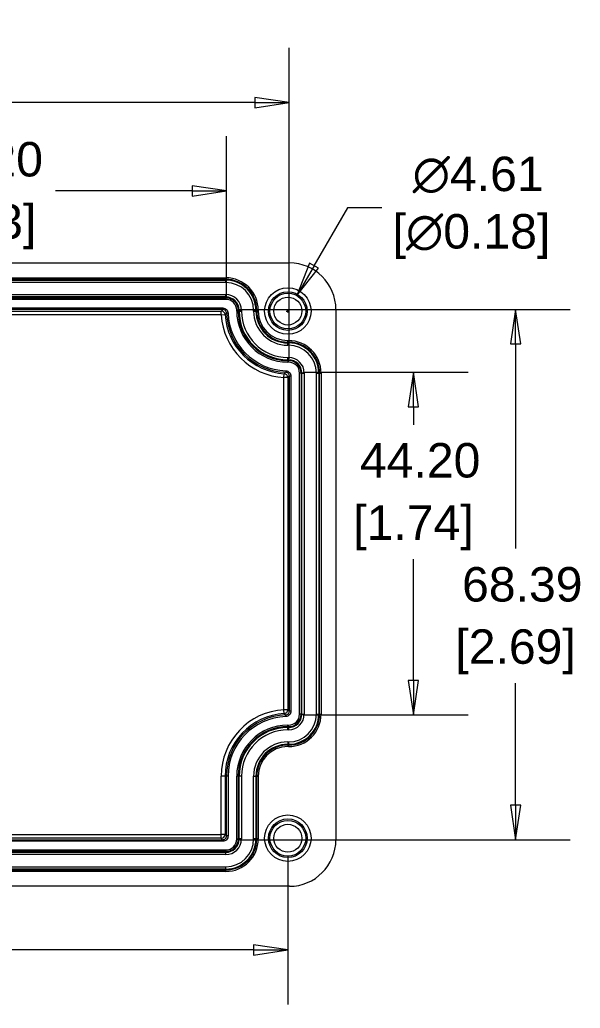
# Model space of a CAD drawing. Header units: millimetres. Extents: x 13 to 608, y 13 to 467.
# Drawn here: x 329.4 to 401.6, y 183.6 to 311.1 of the extents above; entities that cross this region are included whole.
import ezdxf

# ---------------------------------------------------------------- set-up
doc = ezdxf.new("R2010")
doc.units = ezdxf.units.MM
doc.header["$LTSCALE"] = 2.222222
for name, color, linetype, lineweight in [('Dimension (ANSI)', 7, 'Continuous', 9), ('Visible (ANSI)', 7, 'Continuous', 9), ('Visible Narrow (ANSI)', 7, 'Continuous', 9)]:
    doc.layers.add(name, color=color, linetype=linetype, lineweight=lineweight)
doc.styles.add('Note Text (ANSI)', font='arial.ttf')
doc.dimstyles.new('Default - mm (ANSI)', dxfattribs={"dimscale": 2.222222, "dimtxt": 2, "dimasz": 2, "dimexe": 3.175, "dimexo": 1, "dimgap": 0.8, "dimtad": 0, "dimtih": 1, "dimtoh": 1, "dimrnd": 1e-08, "dimzin": 4, "dimdsep": 46, "dimtxsty": 'Note Text (ANSI)', "dimblk": 'Filled-1', "dimcen": 0.09, "dimdle": 10, "dimclrd": 256, "dimclre": 256, "dimclrt": 256, "dimadec": 1, "dimazin": 0, "dimtfac": 1.524, "dimtofl": 0, "dimtmove": 0, "dimatfit": 3, "dimfxl": 1, "dimtolj": 1, "dimtzin": 0, "dimlwd": -1, "dimlwe": -1, "dimarcsym": 0})

# ---------------------------------------------------------------- blocks, each defined once
blk = doc.blocks.new('Filled-1')
at = {"color": 0}
for p, q in [((0, 0), (-1, 0.15)), ((-1, 0.15), (-1, -0.15)), ((-1, 0), (0, 0)), ((-1, -0.15), (0, 0))]:
    blk.add_line(p, q, dxfattribs=at)
at = {"color": 0, "flags": 128}
blk.add_lwpolyline([(-1, -0.15), (0, 0), (-1, 0.15), (-1, -0.15)], dxfattribs=at)
at = {"color": 0}
blk.add_solid([(-1, -0.15), (0, 0), (-1, 0.15), (-1, -0.15)], dxfattribs=at)
blk = doc.blocks.new('*D20')
at = {"layer": 'Defpoints', "color": 0, "transparency": 16777216}
for p in [(250.94, 205.53), (363.94, 205.53), (363.94, 191.13)]:
    blk.add_point(p, dxfattribs=at)
at = {"layer": 'Dimension (ANSI)', "transparency": 16777216}
for p, q in [((250.94, 203.31), (250.94, 184.08)), ((363.94, 203.31), (363.94, 184.08)), ((255.38, 191.13), (295.45, 191.13)), ((359.49, 191.13), (319.42, 191.13))]:
    blk.add_line(p, q, dxfattribs=at)
at = {"layer": 'Dimension (ANSI)', "transparency": 16777216, "xscale": 4.444444444444445, "yscale": 4.444444444444445, "zscale": 4.444444444444445, "rotation": 180}
blk.add_blockref('Filled-1', (250.94, 191.13), dxfattribs=at)
at = {"layer": 'Dimension (ANSI)', "transparency": 16777216, "xscale": 4.444444444444445, "yscale": 4.444444444444445, "zscale": 4.444444444444445}
blk.add_blockref('Filled-1', (363.94, 191.13), dxfattribs=at)
at = {"layer": 'Dimension (ANSI)', "transparency": 16777216, "attachment_point": 5, "style": 'Note Text (ANSI)'}
for s, insert, char_height in [('\\A1; 113.00', (307.44, 195.18), 4.4444), ('\\A1;[4.45]', (307.44, 186.51), 4.444)]:
    blk.add_mtext(s, dxfattribs=dict(at, insert=insert, char_height=char_height))
blk = doc.blocks.new('*D22')
at = {"layer": 'Defpoints', "color": 0, "transparency": 16777216}
for p in [(356.04, 289.03), (258.84, 273.23), (356.04, 273.24)]:
    blk.add_point(p, dxfattribs=at)
at = {"layer": 'Dimension (ANSI)', "transparency": 16777216}
for p, q in [((258.84, 275.45), (258.84, 296.09)), ((356.04, 275.47), (356.04, 296.09)), ((263.28, 289.03), (313.47, 289.03)), ((351.59, 289.03), (333.99, 289.03))]:
    blk.add_line(p, q, dxfattribs=at)
at = {"layer": 'Dimension (ANSI)', "transparency": 16777216, "xscale": 4.444444444444445, "yscale": 4.444444444444445, "zscale": 4.444444444444445, "rotation": 180}
blk.add_blockref('Filled-1', (258.84, 289.03), dxfattribs=at)
at = {"layer": 'Dimension (ANSI)', "transparency": 16777216, "xscale": 4.444444444444445, "yscale": 4.444444444444445, "zscale": 4.444444444444445}
blk.add_blockref('Filled-1', (356.04, 289.03), dxfattribs=at)
at = {"layer": 'Dimension (ANSI)', "transparency": 16777216, "char_height": 4.444, "attachment_point": 5, "style": 'Note Text (ANSI)'}
for s, insert in [('\\A1; 97.20', (323.73, 293.08)), ('\\A1;[3.83]', (323.73, 284.4))]:
    blk.add_mtext(s, dxfattribs=dict(at, insert=insert))
blk = doc.blocks.new('*D23')
at = {"layer": 'Defpoints', "color": 0, "transparency": 16777216}
for p in [(355.54, 273.73), (355.53, 205.33), (393.31, 205.33)]:
    blk.add_point(p, dxfattribs=at)
at = {"layer": 'Dimension (ANSI)', "transparency": 16777216}
for p, q in [((357.76, 273.73), (400.36, 273.73)), ((393.31, 269.28), (393.31, 242.88)), ((393.31, 209.78), (393.31, 225.53)), ((357.76, 205.33), (400.36, 205.33))]:
    blk.add_line(p, q, dxfattribs=at)
at = {"layer": 'Dimension (ANSI)', "transparency": 16777216, "xscale": 4.444444444444445, "yscale": 4.444444444444445, "zscale": 4.444444444444445}
for p, rotation in [((393.31, 273.73), 90), ((393.31, 205.33), 270)]:
    blk.add_blockref('Filled-1', p, dxfattribs=dict(at, rotation=rotation))
at = {"layer": 'Dimension (ANSI)', "transparency": 16777216, "char_height": 4.444, "attachment_point": 5, "style": 'Note Text (ANSI)'}
for s, insert in [('\\A1; 68.39', (393.31, 238.25)), ('\\A1;[2.69]', (393.31, 229.58))]:
    blk.add_mtext(s, dxfattribs=dict(at, insert=insert))
blk = doc.blocks.new('*D24')
at = {"layer": 'Defpoints', "color": 0, "transparency": 16777216}
for p in [(250.74, 300.43), (364.13, 265.13), (250.74, 257.13)]:
    blk.add_point(p, dxfattribs=at)
at = {"layer": 'Dimension (ANSI)', "transparency": 16777216}
for p, q in [((250.74, 259.35), (250.74, 307.48)), ((364.13, 267.35), (364.13, 307.48)), ((255.18, 300.43), (285.09, 300.43)), ((359.69, 300.43), (309.09, 300.43))]:
    blk.add_line(p, q, dxfattribs=at)
at = {"layer": 'Dimension (ANSI)', "transparency": 16777216, "xscale": 4.444444444444445, "yscale": 4.444444444444445, "zscale": 4.444444444444445, "rotation": 180}
blk.add_blockref('Filled-1', (250.74, 300.43), dxfattribs=at)
at = {"layer": 'Dimension (ANSI)', "transparency": 16777216, "xscale": 4.444444444444445, "yscale": 4.444444444444445, "zscale": 4.444444444444445}
blk.add_blockref('Filled-1', (364.13, 300.43), dxfattribs=at)
at = {"layer": 'Dimension (ANSI)', "transparency": 16777216, "attachment_point": 5, "style": 'Note Text (ANSI)'}
for s, insert, char_height in [('\\A1; 113.39', (297.09, 304.48), 4.4444), ('\\A1;[4.46]', (297.09, 295.8), 4.444)]:
    blk.add_mtext(s, dxfattribs=dict(at, insert=insert, char_height=char_height))
blk = doc.blocks.new('*D25')
at = {"layer": 'Defpoints', "color": 0, "transparency": 16777216}
for p in [(363.65, 265.63), (363.65, 221.43), (380.14, 221.43)]:
    blk.add_point(p, dxfattribs=at)
at = {"layer": 'Dimension (ANSI)', "transparency": 16777216}
for p, q in [((365.87, 265.63), (387.19, 265.63)), ((380.14, 261.19), (380.14, 258.87)), ((380.14, 225.87), (380.14, 241.53)), ((365.87, 221.43), (387.19, 221.43))]:
    blk.add_line(p, q, dxfattribs=at)
at = {"layer": 'Dimension (ANSI)', "transparency": 16777216, "xscale": 4.444444444444445, "yscale": 4.444444444444445, "zscale": 4.444444444444445}
for p, rotation in [((380.14, 265.63), 90), ((380.14, 221.43), 270)]:
    blk.add_blockref('Filled-1', p, dxfattribs=dict(at, rotation=rotation))
at = {"layer": 'Dimension (ANSI)', "transparency": 16777216, "char_height": 4.444, "attachment_point": 5, "style": 'Note Text (ANSI)'}
for s, insert in [('\\A1; 44.20', (380.14, 254.25)), ('\\A1;[1.74]', (380.14, 245.57))]:
    blk.add_mtext(s, dxfattribs=dict(at, insert=insert))
blk = doc.blocks.new('*D31')
at = {"layer": 'Defpoints', "color": 0, "transparency": 16777216}
for p in [(365.09, 275.53), (362.78, 271.53)]:
    blk.add_point(p, dxfattribs=at)
at = {"layer": 'Dimension (ANSI)', "transparency": 16777216}
for p, q in [((371.63, 286.85), (367.31, 279.38)), ((376.07, 286.85), (371.63, 286.85)), ((363.74, 273.53), (364.14, 273.53)), ((363.94, 273.33), (363.94, 273.73))]:
    blk.add_line(p, q, dxfattribs=at)
at = {"layer": 'Dimension (ANSI)', "transparency": 16777216, "xscale": 4.444444444444445, "yscale": 4.444444444444445, "zscale": 4.444444444444445, "rotation": 239.9999999999874}
blk.add_blockref('Filled-1', (365.09, 275.53), dxfattribs=at)
at = {"layer": 'Dimension (ANSI)', "transparency": 16777216, "insert": (387.62, 286.85), "char_height": 4.444, "attachment_point": 5, "style": 'Note Text (ANSI)'}
blk.add_mtext('\\A1; ∅4.61\\P[∅0.18]', dxfattribs=at)

msp = doc.modelspace()

# ---------------------------------------------------------------- linework, layer by layer
at = {"layer": 'Visible (ANSI)'}
for p, q in [((250.735, 279.73), (364.139, 279.73)), ((370.137, 273.732), (370.137, 205.328)), ((364.139, 199.33), (250.735, 199.33))]:
    msp.add_line(p, q, dxfattribs=at)
for centre, radius in [((363.937, 273.53), 3), ((363.937, 273.53), 2.491), ((363.937, 273.53), 2.306), ((363.937, 273.53), 1.8), ((363.937, 205.53), 3), ((363.937, 205.53), 2.491), ((363.937, 205.53), 2.306), ((363.937, 205.53), 1.8)]:
    msp.add_circle(centre, radius, dxfattribs=at)
for centre, major_axis, start_param, end_param in [((364.135, 273.728), (-4.246, -4.246), 2.3565371, 3.9266482), ((364.135, 205.332), (4.246, -4.246), 5.4981298, 7.0682409)]:
    msp.add_ellipse(centre, major_axis=major_axis, ratio=0.999315, start_param=start_param, end_param=end_param, dxfattribs=at)
at = {"layer": 'Visible Narrow (ANSI)'}
for p, q in [((258.937, 277.82), (355.937, 277.82)), ((355.937, 277.62), (258.937, 277.62)), ((258.937, 277.514), (355.937, 277.514)), ((355.937, 277.214), (258.937, 277.214)), ((355.937, 277.62), (355.937, 277.82)), ((355.937, 277.514), (355.937, 277.62)), ((355.937, 277.214), (355.937, 277.514)), ((258.937, 275.646), (355.937, 275.646)), ((355.937, 275.346), (355.937, 275.646)), ((355.937, 275.346), (258.937, 275.346)), ((258.937, 275.24), (355.937, 275.24)), ((355.937, 275.04), (258.937, 275.04)), ((355.937, 275.346), (355.937, 275.24)), ((355.937, 275.24), (355.937, 275.04)), ((259.34, 273.927), (355.539, 273.927)), ((355.539, 273.727), (259.34, 273.727)), ((259.53, 273.536), (355.357, 273.536)), ((355.357, 273.036), (259.53, 273.036)), ((355.357, 273.036), (355.357, 273.536)), ((355.357, 273.036), (355.856, 273.065)), ((355.539, 273.727), (355.539, 273.927)), ((356.238, 273.252), (356.038, 273.245)), ((357.347, 273.53), (357.347, 273.63)), ((357.547, 273.63), (357.347, 273.63)), ((357.547, 273.53), (357.347, 273.53)), ((357.653, 273.63), (357.547, 273.63)), ((357.547, 273.63), (357.547, 273.53)), ((357.653, 273.53), (357.547, 273.53)), ((357.653, 273.53), (357.653, 273.63)), ((357.653, 273.63), (357.952, 273.63)), ((357.653, 273.53), (357.952, 273.53)), ((357.952, 273.63), (357.952, 273.53)), ((359.521, 273.53), (359.521, 273.63)), ((359.521, 273.63), (359.821, 273.63)), ((359.521, 273.53), (359.821, 273.53)), ((359.821, 273.63), (359.927, 273.63)), ((359.821, 273.63), (359.821, 273.53)), ((359.821, 273.53), (359.927, 273.53)), ((359.927, 273.53), (359.927, 273.63)), ((359.927, 273.63), (360.126, 273.63)), ((359.927, 273.53), (360.126, 273.53)), ((360.126, 273.63), (360.126, 273.53)), ((363.937, 269.72), (364.037, 269.72)), ((363.937, 269.52), (363.937, 269.72)), ((363.937, 269.414), (363.937, 269.52)), ((364.037, 269.52), (363.937, 269.52)), ((363.937, 269.414), (364.037, 269.414)), ((363.937, 269.114), (363.937, 269.414)), ((364.037, 269.114), (363.937, 269.114)), ((364.037, 269.52), (364.037, 269.72)), ((364.037, 269.414), (364.037, 269.52)), ((364.037, 269.114), (364.037, 269.414)), ((363.937, 267.546), (364.037, 267.546)), ((363.937, 267.246), (363.937, 267.546)), ((363.937, 267.246), (363.937, 267.14)), ((364.037, 267.246), (363.937, 267.246)), ((363.937, 267.14), (364.037, 267.14)), ((363.937, 267.14), (363.937, 266.94)), ((364.037, 266.94), (363.937, 266.94)), ((364.037, 267.246), (364.037, 267.546)), ((364.037, 267.246), (364.037, 267.14)), ((364.037, 267.14), (364.037, 266.94)), ((363.443, 264.951), (363.472, 265.45)), ((363.659, 265.832), (363.651, 265.632)), ((365.447, 221.53), (365.447, 265.53)), ((365.647, 265.53), (365.447, 265.53)), ((365.753, 265.53), (365.647, 265.53)), ((365.647, 265.53), (365.647, 221.53)), ((365.753, 221.53), (365.753, 265.53)), ((365.753, 265.53), (366.052, 265.53)), ((366.052, 265.53), (366.052, 221.53)), ((367.621, 221.53), (367.621, 265.53)), ((367.621, 265.53), (367.921, 265.53)), ((367.921, 265.53), (368.027, 265.53)), ((367.921, 265.53), (367.921, 221.53)), ((368.027, 221.53), (368.027, 265.53)), ((368.027, 265.53), (368.226, 265.53)), ((368.226, 265.53), (368.226, 221.53)), ((363.443, 222.11), (363.443, 264.951)), ((363.943, 264.951), (363.443, 264.951)), ((363.943, 264.951), (363.943, 222.11)), ((364.133, 221.928), (364.133, 265.132)), ((364.333, 265.132), (364.133, 265.132)), ((364.333, 265.132), (364.333, 221.928)), ((363.943, 222.11), (363.443, 222.11)), ((363.472, 221.611), (363.443, 222.11)), ((364.333, 221.928), (364.133, 221.928)), ((363.659, 221.229), (363.651, 221.428)), ((365.647, 221.53), (365.447, 221.53)), ((365.753, 221.53), (365.647, 221.53)), ((365.753, 221.53), (366.052, 221.53)), ((367.621, 221.53), (367.921, 221.53)), ((367.921, 221.53), (368.027, 221.53)), ((368.027, 221.53), (368.226, 221.53)), ((363.937, 220.12), (364.037, 220.12)), ((363.937, 219.92), (363.937, 220.12)), ((364.037, 219.92), (363.937, 219.92)), ((363.937, 219.814), (363.937, 219.92)), ((363.937, 219.814), (364.037, 219.814)), ((363.937, 219.514), (363.937, 219.814)), ((364.037, 219.514), (363.937, 219.514)), ((364.037, 219.92), (364.037, 220.12)), ((364.037, 219.814), (364.037, 219.92)), ((364.037, 219.814), (364.037, 219.514)), ((363.937, 217.946), (364.037, 217.946)), ((363.937, 217.946), (363.937, 217.646)), ((363.937, 217.646), (363.937, 217.54)), ((364.037, 217.646), (363.937, 217.646)), ((363.937, 217.54), (364.037, 217.54)), ((363.937, 217.54), (363.937, 217.34)), ((364.037, 217.34), (363.937, 217.34)), ((364.037, 217.946), (364.037, 217.646)), ((364.037, 217.646), (364.037, 217.54)), ((364.037, 217.54), (364.037, 217.34)), ((355.343, 206.024), (355.343, 213.53)), ((355.843, 213.53), (355.343, 213.53)), ((355.843, 213.53), (356.033, 213.53)), ((355.843, 213.53), (355.843, 206.024)), ((356.033, 205.834), (356.033, 213.53)), ((356.233, 213.53), (356.033, 213.53)), ((356.233, 213.53), (356.233, 205.834)), ((357.347, 205.43), (357.347, 213.53)), ((357.547, 213.53), (357.347, 213.53)), ((357.653, 213.53), (357.547, 213.53)), ((357.547, 213.53), (357.547, 205.43)), ((357.653, 205.43), (357.653, 213.53)), ((357.952, 213.53), (357.653, 213.53)), ((357.952, 213.53), (357.952, 205.43)), ((359.521, 205.43), (359.521, 213.53)), ((359.521, 213.53), (359.821, 213.53)), ((359.821, 213.53), (359.927, 213.53)), ((359.821, 213.53), (359.821, 205.43)), ((359.927, 205.43), (359.927, 213.53)), ((359.927, 213.53), (360.126, 213.53)), ((360.126, 213.53), (360.126, 205.43)), ((259.335, 205.334), (355.533, 205.334)), ((259.516, 206.024), (355.343, 206.024)), ((355.343, 205.524), (259.516, 205.524)), ((355.843, 206.024), (355.343, 206.024)), ((355.343, 205.524), (355.343, 206.024)), ((355.533, 205.334), (355.343, 205.524)), ((355.533, 205.134), (355.533, 205.334)), ((355.843, 206.024), (356.033, 205.834)), ((356.233, 205.834), (356.033, 205.834)), ((357.347, 205.43), (357.547, 205.43)), ((357.653, 205.43), (357.547, 205.43)), ((357.952, 205.43), (357.653, 205.43)), ((359.821, 205.43), (359.521, 205.43)), ((359.821, 205.43), (359.927, 205.43)), ((360.126, 205.43), (359.927, 205.43)), ((258.937, 204.02), (355.937, 204.02)), ((355.533, 205.134), (259.335, 205.134)), ((355.937, 204.02), (355.937, 203.82)), ((355.937, 203.82), (258.937, 203.82)), ((258.937, 203.714), (355.937, 203.714)), ((355.937, 203.414), (258.937, 203.414)), ((355.937, 203.714), (355.937, 203.82)), ((355.937, 203.414), (355.937, 203.714)), ((258.937, 201.846), (355.937, 201.846)), ((355.937, 201.546), (258.937, 201.546)), ((355.937, 201.546), (355.937, 201.846)), ((355.937, 201.546), (355.937, 201.44)), ((258.937, 201.44), (355.937, 201.44)), ((355.937, 201.24), (258.937, 201.24)), ((355.937, 201.24), (355.937, 201.44))]:
    msp.add_line(p, q, dxfattribs=at)
for centre, radius, start, end in [((355.937, 273.63), 4.19, 0, 90), ((355.937, 273.63), 3.99, 0, 90), ((355.937, 273.63), 3.884, 0, 90), ((355.937, 273.63), 3.584, 0, 90), ((355.937, 273.63), 2.016, 0, 90), ((355.937, 273.63), 1.716, 0, 90), ((355.937, 273.63), 1.61, 0, 90), ((355.937, 273.63), 1.41, 0, 90), ((363.937, 273.53), 8.594, 183.2942, 266.7058), ((363.937, 273.53), 8.094, 183.2942, 266.7058), ((363.937, 273.53), 7.903, 182.06878, 267.93122), ((363.937, 273.53), 7.703, 182.06878, 267.93122), ((363.937, 273.53), 6.59, 180, 270), ((363.937, 273.53), 6.39, 180, 270), ((363.937, 273.53), 6.284, 180, 270), ((363.937, 273.53), 5.984, 180, 270), ((363.937, 273.53), 4.416, 180, 270), ((363.937, 273.53), 4.116, 180, 270), ((363.937, 273.53), 4.01, 180, 270), ((363.937, 273.53), 3.81, 180, 270), ((364.037, 265.53), 4.19, 0, 90), ((364.037, 265.53), 3.99, 0, 90), ((364.037, 265.53), 3.884, 0, 90), ((364.037, 265.53), 3.584, 0, 90), ((364.037, 265.53), 2.016, 0, 90), ((364.037, 265.53), 1.716, 0, 90), ((364.037, 265.53), 1.61, 0, 90), ((364.037, 265.53), 1.41, 0, 90), ((363.937, 213.53), 8.594, 93.2942, 180), ((363.937, 213.53), 8.094, 93.2942, 180), ((363.937, 213.53), 7.903, 92.06878, 180), ((363.937, 213.53), 7.703, 92.06878, 180), ((364.037, 221.53), 4.19, 270, 0), ((364.037, 221.53), 3.99, 270, 0), ((364.037, 221.53), 3.884, 270, 0), ((364.037, 221.53), 3.584, 270, 0), ((364.037, 221.53), 2.016, 270, 0), ((364.037, 221.53), 1.61, 270, 0), ((364.037, 221.53), 1.716, 270, 0), ((364.037, 221.53), 1.41, 270, 0), ((363.937, 213.53), 6.59, 90, 180), ((363.937, 213.53), 6.39, 90, 180), ((363.937, 213.53), 6.284, 90, 180), ((363.937, 213.53), 5.984, 90, 180), ((363.937, 213.53), 4.416, 90, 180), ((363.937, 213.53), 4.116, 90, 180), ((363.937, 213.53), 4.01, 90, 180), ((363.937, 213.53), 3.81, 90, 180), ((355.937, 205.43), 4.19, 270, 0), ((355.937, 205.43), 3.99, 270, 0), ((355.937, 205.43), 3.884, 270, 0), ((355.937, 205.43), 3.584, 270, 0), ((355.937, 205.43), 2.016, 270, 0), ((355.937, 205.43), 1.61, 270, 0), ((355.937, 205.43), 1.716, 270, 0), ((355.937, 205.43), 1.41, 270, 0)]:
    msp.add_arc(centre, radius, start, end, dxfattribs=at)
for centre, major_axis, ratio, start_param, end_param in [((355.357, 273.036), (0.364, -0.343), 0.999712, 0.8142893, 2.3273034), ((363.443, 264.951), (0.343, -0.364), 0.999712, 0.8142893, 2.3273034), ((363.443, 222.11), (-0.343, -0.364), 0.999712, 0.8142893, 2.3273034), ((355.343, 206.024), (-0.354, -0.354), 0.9996955, 0.7855505, 2.3560422), ((355.533, 205.833), (0.353, 0.353), 0.9999513, 3.9267211, 5.4980569)]:
    msp.add_ellipse(centre, major_axis=major_axis, ratio=ratio, start_param=start_param, end_param=end_param, dxfattribs=at)
for points in [[(355.357, 273.536), (355.417, 273.6), (355.478, 273.663), (355.539, 273.727)], [(356.038, 273.245), (355.977, 273.185), (355.916, 273.125), (355.856, 273.065)], [(364.133, 265.132), (364.07, 265.071), (364.006, 265.01), (363.943, 264.951)], [(363.943, 222.11), (364.006, 222.05), (364.07, 221.989), (364.133, 221.928)], [(363.651, 221.428), (363.591, 221.49), (363.532, 221.551), (363.472, 221.611)]]:
    msp.add_open_spline(points, degree=3, dxfattribs=at)
for points, knots in [([(355.539, 273.927), (355.629, 273.927), (355.717, 273.909), (355.8, 273.875), (355.884, 273.842), (355.96, 273.793), (356.025, 273.731), (356.153, 273.607), (356.232, 273.433), (356.238, 273.252)], [0, 0, 0, 0, 0.0002670466, 0.0002670466, 0.0002670466, 0.0005340931, 0.0005340931, 0.0005340931, 0.0010681863, 0.0010681863, 0.0010681863, 0.0010681863]), ([(356.038, 273.245), (356.034, 273.374), (355.978, 273.498), (355.794, 273.675), (355.668, 273.727), (355.539, 273.727)], [0, 0, 0, 0, 0.00038534854, 0.00038534854, 0.00077069708, 0.00077069708, 0.00077069708, 0.00077069708]), ([(363.472, 265.45), (363.474, 265.452), (363.477, 265.455), (363.48, 265.458), (363.502, 265.48), (363.524, 265.502), (363.546, 265.524), (363.581, 265.56), (363.616, 265.596), (363.651, 265.632)], [0.000491408, 0.000491408, 0.000491408, 0.000491408, 0.001, 0.001, 0.001, 0.005, 0.005, 0.005, 0.011406627, 0.011406627, 0.011406627, 0.011406627]), ([(364.133, 265.132), (364.133, 265.261), (364.082, 265.388), (363.904, 265.571), (363.78, 265.627), (363.651, 265.632)], [0, 0, 0, 0, 0.00038534854, 0.00038534854, 0.00077069708, 0.00077069708, 0.00077069708, 0.00077069708]), ([(363.659, 265.832), (363.749, 265.828), (363.836, 265.807), (363.918, 265.771), (364, 265.734), (364.075, 265.683), (364.137, 265.618), (364.261, 265.49), (364.333, 265.313), (364.333, 265.132)], [0, 0, 0, 0, 0.0002670466, 0.0002670466, 0.0002670466, 0.0005340931, 0.0005340931, 0.0005340931, 0.0010681863, 0.0010681863, 0.0010681863, 0.0010681863]), ([(363.651, 221.428), (363.78, 221.433), (363.905, 221.489), (364.082, 221.673), (364.133, 221.799), (364.133, 221.928)], [0, 0, 0, 0, 0.00038534854, 0.00038534854, 0.00077069708, 0.00077069708, 0.00077069708, 0.00077069708]), ([(364.333, 221.928), (364.333, 221.838), (364.315, 221.749), (364.282, 221.666), (364.248, 221.583), (364.199, 221.507), (364.137, 221.442), (364.013, 221.314), (363.839, 221.235), (363.659, 221.229)], [0, 0, 0, 0, 0.0002670466, 0.0002670466, 0.0002670466, 0.0005340931, 0.0005340931, 0.0005340931, 0.0010681863, 0.0010681863, 0.0010681863, 0.0010681863]), ([(356.233, 205.834), (356.233, 205.65), (356.158, 205.468), (355.899, 205.209), (355.717, 205.134), (355.533, 205.134)], [2.3563468, 2.3563468, 2.3563468, 2.3563468, 3.1415927, 3.1415927, 3.9268385, 3.9268385, 3.9268385, 3.9268385])]:
    msp.add_open_spline(points, degree=3, knots=knots, dxfattribs=at)

# ---------------------------------------------------------------- dimensions: what is measured, and where the dimension line sits
at = {"layer": 'Dimension (ANSI)'}
for base, p1, p2, angle, text, override, picture, middle in [((250.74, 300.428), (364.133, 265.132), (250.74, 257.132), 180, ' <>\\X[4.46]', {"dimgap": 0.8, "dimtih": 0, "dimtoh": 0, "dimdec": 2, "dimpost": '\\X', "dimtol": 0, "dimlim": 0, "dimtp": 0, "dimtm": 0, "dimtdec": 2, "dimatfit": 1}, '*D24', (297.091, 300.428)), ((356.038, 289.03), (258.84, 273.227), (356.038, 273.245), 180, ' <>\\X[3.83]', {"dimgap": 0.8, "dimtih": 0, "dimtoh": 0, "dimdec": 2, "dimpost": '\\X', "dimtol": 0, "dimlim": 0, "dimtp": 0, "dimtm": 0, "dimtdec": 2, "dimatfit": 1}, '*D22', (323.727, 289.03)), ((393.308, 205.334), (355.539, 273.727), (355.533, 205.334), 90, ' <>\\X[2.69]', {"dimgap": 0.8, "dimdec": 2, "dimpost": '\\X', "dimtol": 0, "dimlim": 0, "dimtp": 0, "dimtm": 0, "dimtdec": 2, "dimatfit": 1}, '*D23', (393.308, 234.203)), ((380.136, 221.428), (363.651, 265.632), (363.651, 221.428), 90, ' <>\\X[1.74]', {"dimgap": 0.8, "dimdec": 2, "dimpost": '\\X', "dimtol": 0, "dimlim": 0, "dimtp": 0, "dimtm": 0, "dimtdec": 2, "dimatfit": 1}, '*D25', (380.136, 250.199)), ((363.937, 191.132), (250.937, 205.53), (363.937, 205.53), 180, ' <>\\X[4.45]', {"dimgap": 0.8, "dimtih": 0, "dimtoh": 0, "dimdec": 2, "dimpost": '\\X', "dimtol": 0, "dimlim": 0, "dimtp": 0, "dimtm": 0, "dimtdec": 2, "dimatfit": 1}, '*D20', (307.437, 191.132))]:
    dim = msp.add_linear_dim(base=base, p1=p1, p2=p2, angle=angle, text=text, dimstyle='Default - mm (ANSI)', override=override, dxfattribs=at)
    dim.commit()
    dim.dimension.update_dxf_attribs({"geometry": picture, "text_midpoint": middle, "dimtype": 160})
dim = msp.add_diameter_dim_2p(p1=(362.784, 271.533), p2=(365.09, 275.527), text=' <>\\X[∅0.18]', dimstyle='Default - mm (ANSI)', override={"dimgap": 0.8, "dimdec": 2, "dimlfac": 1, "dimpost": '\\X', "dimtol": 0, "dimlim": 0, "dimtp": 0, "dimtm": 0, "dimtdec": 2}, dxfattribs=at)
dim.commit()
dim.dimension.update_dxf_attribs({"geometry": '*D31', "text_midpoint": (387.621, 286.855), "dimtype": 163})

doc.saveas('drawing.dxf')
